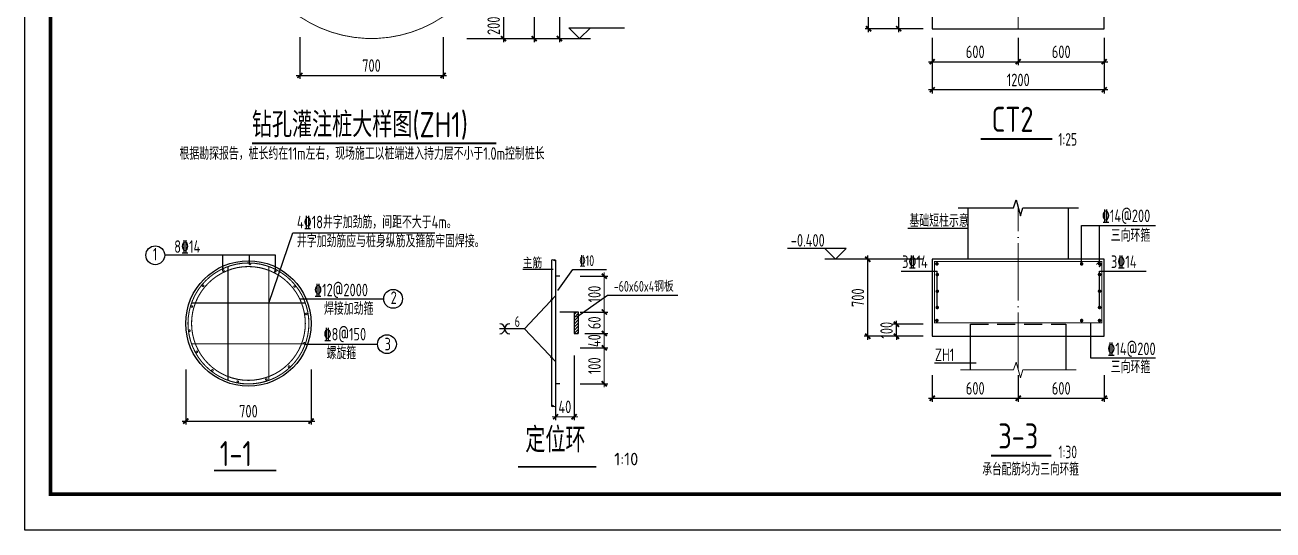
# Model space of a CAD drawing. Extents: x -2746917 to -971774, y -3334247 to -3250358.
# Drawn here: x -2354416 to -2319584, y -3316173 to -3302082 of the extents above; entities that cross this region are included whole.
import ezdxf
from ezdxf.enums import TextEntityAlignment as Align

# ---------------------------------------------------------------- set-up
doc = ezdxf.new("R2010")
doc.units = 0
doc.header["$LTSCALE"] = 1000
doc.header["$MEASUREMENT"] = 0
doc.header["$PDMODE"] = 35
for name, pattern in [('DASH', [0.35, 0.25, -0.1]), ('DASHED', [0.75, 0.5, -0.25]), ('DOTE', [2.42, 2, -0.2, 0.02, -0.2])]:
    doc.linetypes.add(name, pattern=pattern)
doc.layers.get('0').update_dxf_attribs({"linetype": 'CONTINUOUS'})
doc.layers.get('Defpoints').update_dxf_attribs({"linetype": 'CONTINUOUS'})
for name, color, linetype in [('5', 7, 'CONTINUOUS'), ('AXIS', 253, 'DOTE'), ('BASE_DE', 7, 'CONTINUOUS'), ('COLU', 7, 'CONTINUOUS'), ('DIM', 3, 'CONTINUOUS'), ('NUM', 7, 'CONTINUOUS'), ('PILE_DE', 7, 'CONTINUOUS'), ('PILE_DE_DASH', 9, 'DASHED'), ('PUB_TITLE', 4, 'CONTINUOUS'), ('REIN', 1, 'CONTINUOUS'), ('TEXT', 7, 'CONTINUOUS'), ('THIN', 7, 'CONTINUOUS'), ('WELD', 7, 'CONTINUOUS')]:
    doc.layers.add(name, color=color, linetype=linetype)
doc.layers.add('yichutu', color=7, linetype='CONTINUOUS', true_color=0xffffff, plot=False)
doc.styles.add('TSSD_Dimension', font='tssdeng.shx', dxfattribs={"width": 0.75, "bigfont": 'Hztxt.shx'})
doc.styles.add('TSSD_Label', font='tssdeng.shx', dxfattribs={"width": 0.75, "bigfont": 'hztxt.shx'})
doc.styles.add('TSSD_Norm', font='tssdeng.shx', dxfattribs={"width": 0.75, "bigfont": 'hztxt.shx'})
doc.styles.add('TSSD_Rein', font='Tssdeng.shx', dxfattribs={"width": 0.75, "bigfont": 'hztxt.shx'})
doc.dimstyles.new('TSSD_10_100', dxfattribs={"dimtxt": 350, "dimasz": 100, "dimexe": 100, "dimexo": 250, "dimgap": 100, "dimtad": 1, "dimdec": 0, "dimlfac": 0.1, "dimzin": 0, "dimdsep": 46, "dimtxsty": 'TSSD_Dimension', "dimblk": 'ARCHTICK', "dimcen": 0, "dimdle": 100, "dimclrt": 7, "dimadec": 0, "dimazin": 0, "dimtfac": 1, "dimtdec": 0, "dimtix": 1, "dimtmove": 2, "dimatfit": 3, "dimldrblk": 'ARCHTICK', "dimfxl": 1, "dimtolj": 1, "dimtzin": 0, "dimlwd": 5, "dimarcsym": 0})
doc.dimstyles.new('TSSD_25_100', dxfattribs={"dimtxt": 350, "dimasz": 100, "dimexe": 100, "dimexo": 250, "dimgap": 100, "dimtad": 1, "dimdec": 0, "dimlfac": 0.25, "dimzin": 0, "dimdsep": 46, "dimtxsty": 'TSSD_Dimension', "dimblk": 'ARCHTICK', "dimcen": 0, "dimdle": 100, "dimclrt": 7, "dimadec": 0, "dimazin": 0, "dimtfac": 1, "dimtdec": 0, "dimtix": 1, "dimtmove": 2, "dimatfit": 3, "dimfxl": 1, "dimtolj": 1, "dimtzin": 0, "dimarcsym": 0})
doc.dimstyles.new('TSSD_30_100', dxfattribs={"dimtxt": 350, "dimasz": 100, "dimexe": 100, "dimexo": 250, "dimgap": 100, "dimtad": 1, "dimdec": 0, "dimlfac": 0.3, "dimzin": 0, "dimdsep": 46, "dimtxsty": 'TSSD_Dimension', "dimblk": 'ARCHTICK', "dimcen": 0, "dimdle": 100, "dimclrt": 7, "dimadec": 0, "dimazin": 0, "dimtfac": 1, "dimtdec": 0, "dimtix": 1, "dimtmove": 2, "dimatfit": 3, "dimfxl": 1, "dimtolj": 1, "dimtzin": 0, "dimarcsym": 0})
doc.dimstyles.new('TSSD_LEADER_STYLE_200.0', dxfattribs={"dimtxt": 700, "dimasz": 200, "dimexe": 200, "dimexo": 500, "dimgap": 0.09, "dimtad": 0, "dimtih": 1, "dimtoh": 1, "dimdec": 4, "dimzin": 0, "dimdsep": 46, "dimtxsty": 'Standard', "dimcen": 0.09, "dimdle": 200, "dimclrt": 7, "dimadec": 0, "dimazin": 0, "dimtfac": 1, "dimtdec": 4, "dimtofl": 0, "dimtmove": 0, "dimatfit": 3, "dimfxl": 1, "dimtolj": 1, "dimtzin": 0, "dimarcsym": 0})

# ---------------------------------------------------------------- blocks, each defined once
blk = doc.blocks.new('_ArchTick')
at = {"color": 0, "const_width": 0.5}
blk.add_lwpolyline([(-0.71, -0.71), (0.71, 0.71)], dxfattribs=at)
blk = doc.blocks.new('*D2689')
at = {"layer": 'Defpoints', "color": 0}
for p in [(-2342328, -3301743), (-2342332, -3302463), (-2341060, -3302463)]:
    blk.add_point(p, dxfattribs=at)
at = {"layer": 'DIM', "color": 0, "lineweight": -2}
for p, q in [((-2341060, -3301743), (-2341060, -3301643)), ((-2342078, -3301743), (-2340960, -3301743)), ((-2341060, -3301743), (-2341060, -3302463)), ((-2342082, -3302463), (-2340960, -3302463)), ((-2341060, -3302463), (-2341060, -3302563))]:
    blk.add_line(p, q, dxfattribs=at)
at = {"layer": 'DIM', "color": 0, "lineweight": -2, "xscale": 100, "yscale": 100, "zscale": 100}
for p, rotation in [((-2341060, -3301743), 270), ((-2341060, -3302463), 90)]:
    blk.add_blockref('_ArchTick', p, dxfattribs=dict(at, rotation=rotation))
at = {"layer": 'DIM', "color": 7, "insert": (-2341335, -3302103), "char_height": 350, "attachment_point": 5, "rotation": 90, "style": 'TSSD_Dimension'}
blk.add_mtext('\\A1;200', dxfattribs=at)
blk = doc.blocks.new('*D2692')
at = {"layer": 'Defpoints', "color": 0}
for p in [(-2341326, -3299406), (-2342030, -3302463), (-2340205, -3302463)]:
    blk.add_point(p, dxfattribs=at)
at = {"layer": 'DIM', "color": 0, "lineweight": -2}
for p, q in [((-2341076, -3299406), (-2340105, -3299406)), ((-2340205, -3299306), (-2340205, -3302563)), ((-2341780, -3302463), (-2340105, -3302463))]:
    blk.add_line(p, q, dxfattribs=at)
at = {"layer": 'DIM', "color": 0, "lineweight": -2, "xscale": 100, "yscale": 100, "zscale": 100}
for p, rotation in [((-2340205, -3299406), 90), ((-2340205, -3302463), 270)]:
    blk.add_blockref('_ArchTick', p, dxfattribs=dict(at, rotation=rotation))
at = {"layer": 'DIM', "color": 7, "insert": (-2340480, -3300934), "char_height": 350, "attachment_point": 5, "rotation": 90, "style": 'TSSD_Dimension'}
blk.add_mtext('\\A1;1000', dxfattribs=at)
blk = doc.blocks.new('*D2693')
at = {"layer": 'Defpoints', "color": 0}
for p in [(-2346743, -3302176), (-2342747, -3302176), (-2342747, -3303489)]:
    blk.add_point(p, dxfattribs=at)
at = {"layer": 'DIM', "color": 0, "lineweight": -2}
for p, q in [((-2346743, -3302426), (-2346743, -3303589)), ((-2342747, -3302426), (-2342747, -3303589)), ((-2346843, -3303489), (-2342647, -3303489))]:
    blk.add_line(p, q, dxfattribs=at)
at = {"layer": 'DIM', "color": 0, "lineweight": -2, "xscale": 100, "yscale": 100, "zscale": 100, "rotation": 180}
blk.add_blockref('_ArchTick', (-2346743, -3303489), dxfattribs=at)
at = {"layer": 'DIM', "color": 0, "lineweight": -2, "xscale": 100, "yscale": 100, "zscale": 100}
blk.add_blockref('_ArchTick', (-2342747, -3303489), dxfattribs=at)
at = {"layer": 'DIM', "color": 7, "insert": (-2344745, -3303214), "char_height": 350, "attachment_point": 5, "style": 'TSSD_Dimension'}
blk.add_mtext('\\A1;700', dxfattribs=at)
blk = doc.blocks.new('*D2695')
at = {"layer": 'Defpoints', "color": 0}
for p in [(-2341645, -3279863), (-2342289, -3302463), (-2339499, -3302463)]:
    blk.add_point(p, dxfattribs=at)
at = {"layer": 'DIM', "color": 0, "lineweight": -2}
for p, q in [((-2339499, -3279763), (-2339499, -3302563)), ((-2341395, -3279863), (-2339399, -3279863)), ((-2342039, -3302463), (-2339399, -3302463))]:
    blk.add_line(p, q, dxfattribs=at)
at = {"layer": 'DIM', "color": 0, "lineweight": -2, "xscale": 100, "yscale": 100, "zscale": 100}
for p, rotation in [((-2339499, -3279863), 90), ((-2339499, -3302463), 270)]:
    blk.add_blockref('_ArchTick', p, dxfattribs=dict(at, rotation=rotation))
at = {"layer": 'DIM', "color": 7, "insert": (-2339774, -3291163), "char_height": 350, "attachment_point": 5, "rotation": 90, "style": 'TSSD_Dimension'}
blk.add_mtext('\\A1;>6000mm', dxfattribs=at)
blk = doc.blocks.new('*D2697')
at = {"layer": 'Defpoints', "color": 0}
for p in [(-2349929, -3311447), (-2346429, -3311447), (-2346429, -3313133)]:
    blk.add_point(p, dxfattribs=at)
at = {"layer": 'DIM', "color": 0, "lineweight": -2}
for p, q in [((-2349929, -3311697), (-2349929, -3313233)), ((-2346429, -3311697), (-2346429, -3313233)), ((-2350029, -3313133), (-2346329, -3313133))]:
    blk.add_line(p, q, dxfattribs=at)
at = {"layer": 'DIM', "color": 0, "lineweight": -2, "xscale": 100, "yscale": 100, "zscale": 100, "rotation": 180}
blk.add_blockref('_ArchTick', (-2349929, -3313133), dxfattribs=at)
at = {"layer": 'DIM', "color": 0, "lineweight": -2, "xscale": 100, "yscale": 100, "zscale": 100}
blk.add_blockref('_ArchTick', (-2346429, -3313133), dxfattribs=at)
at = {"layer": 'DIM', "color": 7, "insert": (-2348179, -3312858), "char_height": 350, "attachment_point": 5, "style": 'TSSD_Dimension'}
blk.add_mtext('\\A1;700', dxfattribs=at)
blk = doc.blocks.new('*D2700')
at = {"layer": 'Defpoints', "color": 0}
for p in [(-2339173, -3309090), (-2339173, -3310090), (-2338248, -3310090)]:
    blk.add_point(p, dxfattribs=at)
at = {"layer": 'DIM', "color": 0, "lineweight": 5}
blk.add_line((-2338248, -3308990), (-2338248, -3310190), dxfattribs=at)
at = {"layer": 'DIM', "color": 0, "lineweight": -2}
for p, q in [((-2338923, -3309090), (-2338148, -3309090)), ((-2338923, -3310090), (-2338148, -3310090))]:
    blk.add_line(p, q, dxfattribs=at)
at = {"layer": 'DIM', "color": 0, "lineweight": 5, "xscale": 100, "yscale": 100, "zscale": 100}
for p, rotation in [((-2338248, -3309090), 90), ((-2338248, -3310090), 270)]:
    blk.add_blockref('_ArchTick', p, dxfattribs=dict(at, rotation=rotation))
at = {"layer": 'DIM', "color": 7, "insert": (-2338523, -3309590), "char_height": 350, "attachment_point": 5, "rotation": 90, "style": 'TSSD_Dimension'}
blk.add_mtext('\\A1;100', dxfattribs=at)
blk = doc.blocks.new('*D2701')
at = {"layer": 'Defpoints', "color": 0}
for p in [(-2339173, -3310090), (-2339043, -3310690), (-2338248, -3310690)]:
    blk.add_point(p, dxfattribs=at)
at = {"layer": 'DIM', "color": 0, "lineweight": 5}
blk.add_line((-2338248, -3309990), (-2338248, -3310790), dxfattribs=at)
at = {"layer": 'DIM', "color": 0, "lineweight": -2}
for p, q in [((-2338923, -3310090), (-2338148, -3310090)), ((-2338793, -3310690), (-2338148, -3310690))]:
    blk.add_line(p, q, dxfattribs=at)
at = {"layer": 'DIM', "color": 0, "lineweight": 5, "xscale": 100, "yscale": 100, "zscale": 100}
for p, rotation in [((-2338248, -3310090), 90), ((-2338248, -3310690), 270)]:
    blk.add_blockref('_ArchTick', p, dxfattribs=dict(at, rotation=rotation))
at = {"layer": 'DIM', "color": 7, "insert": (-2338523, -3310390), "char_height": 350, "attachment_point": 5, "rotation": 90, "style": 'TSSD_Dimension'}
blk.add_mtext('\\A1;60', dxfattribs=at)
blk = doc.blocks.new('*D2702')
at = {"layer": 'Defpoints', "color": 0}
for p in [(-2339043, -3310690), (-2339173, -3311090), (-2338248, -3311090)]:
    blk.add_point(p, dxfattribs=at)
at = {"layer": 'DIM', "color": 0, "lineweight": -2}
for p, q in [((-2338793, -3310690), (-2338148, -3310690)), ((-2338923, -3311090), (-2338148, -3311090))]:
    blk.add_line(p, q, dxfattribs=at)
at = {"layer": 'DIM', "color": 0, "lineweight": 5}
for p, q in [((-2338248, -3310690), (-2338248, -3310590)), ((-2338248, -3310690), (-2338248, -3311090)), ((-2338248, -3311090), (-2338248, -3311190))]:
    blk.add_line(p, q, dxfattribs=at)
at = {"layer": 'DIM', "color": 0, "lineweight": 5, "xscale": 100, "yscale": 100, "zscale": 100}
for p, rotation in [((-2338248, -3310690), 270), ((-2338248, -3311090), 90)]:
    blk.add_blockref('_ArchTick', p, dxfattribs=dict(at, rotation=rotation))
at = {"layer": 'DIM', "color": 7, "insert": (-2338523, -3310890), "char_height": 350, "attachment_point": 5, "rotation": 90, "style": 'TSSD_Dimension'}
blk.add_mtext('\\A1;40', dxfattribs=at)
blk = doc.blocks.new('*D2703')
at = {"layer": 'Defpoints', "color": 0}
for p in [(-2339173, -3311090), (-2339173, -3312090), (-2338248, -3312090)]:
    blk.add_point(p, dxfattribs=at)
at = {"layer": 'DIM', "color": 0, "lineweight": -2}
for p, q in [((-2338923, -3311090), (-2338148, -3311090)), ((-2338923, -3312090), (-2338148, -3312090))]:
    blk.add_line(p, q, dxfattribs=at)
at = {"layer": 'DIM', "color": 0, "lineweight": 5}
blk.add_line((-2338248, -3310990), (-2338248, -3312190), dxfattribs=at)
at = {"layer": 'DIM', "color": 0, "lineweight": 5, "xscale": 100, "yscale": 100, "zscale": 100}
for p, rotation in [((-2338248, -3311090), 90), ((-2338248, -3312090), 270)]:
    blk.add_blockref('_ArchTick', p, dxfattribs=dict(at, rotation=rotation))
at = {"layer": 'DIM', "color": 7, "insert": (-2338523, -3311590), "char_height": 350, "attachment_point": 5, "rotation": 90, "style": 'TSSD_Dimension'}
blk.add_mtext('\\A1;100', dxfattribs=at)
blk = doc.blocks.new('*D2704')
at = {"layer": 'Defpoints', "color": 0}
for p in [(-2339090, -3311056), (-2339606, -3312456), (-2339090, -3313012)]:
    blk.add_point(p, dxfattribs=at)
at = {"layer": 'DIM', "color": 0, "lineweight": -2}
for p, q in [((-2339090, -3311306), (-2339090, -3313112)), ((-2339606, -3312706), (-2339606, -3313112))]:
    blk.add_line(p, q, dxfattribs=at)
at = {"layer": 'DIM', "color": 0, "lineweight": 5}
for p, q in [((-2339606, -3313012), (-2339706, -3313012)), ((-2339606, -3313012), (-2339090, -3313012)), ((-2339090, -3313012), (-2338990, -3313012))]:
    blk.add_line(p, q, dxfattribs=at)
at = {"layer": 'DIM', "color": 0, "lineweight": 5, "xscale": 100, "yscale": 100, "zscale": 100}
blk.add_blockref('_ArchTick', (-2339606, -3313012), dxfattribs=at)
at = {"layer": 'DIM', "color": 0, "lineweight": 5, "xscale": 100, "yscale": 100, "zscale": 100, "rotation": 180}
blk.add_blockref('_ArchTick', (-2339090, -3313012), dxfattribs=at)
at = {"layer": 'DIM', "color": 7, "insert": (-2339348, -3312737), "char_height": 350, "attachment_point": 5, "style": 'TSSD_Dimension'}
blk.add_mtext('\\A1;40', dxfattribs=at)
blk = doc.blocks.new('*D2713')
at = {"layer": 'Defpoints', "color": 0, "ltscale": 1.5}
for p in [(-2329095, -3302186), (-2326695, -3302186), (-2326695, -3303106)]:
    blk.add_point(p, dxfattribs=at)
at = {"layer": 'DIM', "color": 0, "lineweight": -2, "ltscale": 1.5}
for p, q in [((-2329095, -3302436), (-2329095, -3303206)), ((-2326695, -3302436), (-2326695, -3303206)), ((-2329195, -3303106), (-2326595, -3303106))]:
    blk.add_line(p, q, dxfattribs=at)
at = {"layer": 'DIM', "color": 0, "lineweight": -2, "ltscale": 1.5, "xscale": 100, "yscale": 100, "zscale": 100, "rotation": 180}
blk.add_blockref('_ArchTick', (-2329095, -3303106), dxfattribs=at)
at = {"layer": 'DIM', "color": 0, "lineweight": -2, "ltscale": 1.5, "xscale": 100, "yscale": 100, "zscale": 100}
blk.add_blockref('_ArchTick', (-2326695, -3303106), dxfattribs=at)
at = {"layer": 'DIM', "color": 7, "ltscale": 1.5, "insert": (-2327895, -3302831), "char_height": 350, "attachment_point": 5, "style": 'TSSD_Dimension'}
blk.add_mtext('\\A1;600', dxfattribs=at)
blk = doc.blocks.new('*D2714')
at = {"layer": 'Defpoints', "color": 0, "ltscale": 1.5}
for p in [(-2326695, -3302186), (-2324295, -3302186), (-2324295, -3303106)]:
    blk.add_point(p, dxfattribs=at)
at = {"layer": 'DIM', "color": 0, "lineweight": -2, "ltscale": 1.5}
for p, q in [((-2326695, -3302436), (-2326695, -3303206)), ((-2324295, -3302436), (-2324295, -3303206)), ((-2326795, -3303106), (-2324195, -3303106))]:
    blk.add_line(p, q, dxfattribs=at)
at = {"layer": 'DIM', "color": 0, "lineweight": -2, "ltscale": 1.5, "xscale": 100, "yscale": 100, "zscale": 100, "rotation": 180}
blk.add_blockref('_ArchTick', (-2326695, -3303106), dxfattribs=at)
at = {"layer": 'DIM', "color": 0, "lineweight": -2, "ltscale": 1.5, "xscale": 100, "yscale": 100, "zscale": 100}
blk.add_blockref('_ArchTick', (-2324295, -3303106), dxfattribs=at)
at = {"layer": 'DIM', "color": 7, "ltscale": 1.5, "insert": (-2325495, -3302831), "char_height": 350, "attachment_point": 5, "style": 'TSSD_Dimension'}
blk.add_mtext('\\A1;600', dxfattribs=at)
blk = doc.blocks.new('*D2715')
at = {"layer": 'Defpoints', "color": 0, "ltscale": 1.5}
for p in [(-2329095, -3302186), (-2324295, -3302186), (-2329095, -3303890)]:
    blk.add_point(p, dxfattribs=at)
at = {"layer": 'DIM', "color": 0, "lineweight": -2, "ltscale": 1.5}
for p, q in [((-2329095, -3302436), (-2329095, -3303990)), ((-2324295, -3302436), (-2324295, -3303990)), ((-2324195, -3303890), (-2329195, -3303890))]:
    blk.add_line(p, q, dxfattribs=at)
at = {"layer": 'DIM', "color": 0, "lineweight": -2, "ltscale": 1.5, "xscale": 100, "yscale": 100, "zscale": 100, "rotation": 180}
blk.add_blockref('_ArchTick', (-2329095, -3303890), dxfattribs=at)
at = {"layer": 'DIM', "color": 0, "lineweight": -2, "ltscale": 1.5, "xscale": 100, "yscale": 100, "zscale": 100}
blk.add_blockref('_ArchTick', (-2324295, -3303890), dxfattribs=at)
at = {"layer": 'DIM', "color": 7, "ltscale": 1.5, "insert": (-2326695, -3303615), "char_height": 350, "attachment_point": 5, "style": 'TSSD_Dimension'}
blk.add_mtext('\\A1;1200', dxfattribs=at)
blk = doc.blocks.new('*D2717')
at = {"layer": 'Defpoints', "color": 0, "ltscale": 1.5}
for p in [(-2329095, -3299786), (-2330032, -3302186), (-2329095, -3302186)]:
    blk.add_point(p, dxfattribs=at)
at = {"layer": 'DIM', "color": 0, "lineweight": -2, "ltscale": 1.5}
for p, q in [((-2329345, -3299786), (-2330132, -3299786)), ((-2330032, -3299686), (-2330032, -3302286)), ((-2329345, -3302186), (-2330132, -3302186))]:
    blk.add_line(p, q, dxfattribs=at)
at = {"layer": 'DIM', "color": 0, "lineweight": -2, "ltscale": 1.5, "xscale": 100, "yscale": 100, "zscale": 100}
for p, rotation in [((-2330032, -3299786), 90), ((-2330032, -3302186), 270)]:
    blk.add_blockref('_ArchTick', p, dxfattribs=dict(at, rotation=rotation))
at = {"layer": 'DIM', "color": 7, "ltscale": 1.5, "insert": (-2330307, -3300986), "char_height": 350, "attachment_point": 5, "rotation": 90, "style": 'TSSD_Dimension'}
blk.add_mtext('\\A1;600', dxfattribs=at)
blk = doc.blocks.new('*D2718')
at = {"layer": 'Defpoints', "color": 0, "ltscale": 1.5}
for p in [(-2330870, -3297386), (-2329095, -3297386), (-2329095, -3302186)]:
    blk.add_point(p, dxfattribs=at)
at = {"layer": 'DIM', "color": 0, "lineweight": -2, "ltscale": 1.5}
for p, q in [((-2329345, -3297386), (-2330970, -3297386)), ((-2330870, -3302286), (-2330870, -3297286)), ((-2329345, -3302186), (-2330970, -3302186))]:
    blk.add_line(p, q, dxfattribs=at)
at = {"layer": 'DIM', "color": 0, "lineweight": -2, "ltscale": 1.5, "xscale": 100, "yscale": 100, "zscale": 100}
for p, rotation in [((-2330870, -3297386), 90), ((-2330870, -3302186), 270)]:
    blk.add_blockref('_ArchTick', p, dxfattribs=dict(at, rotation=rotation))
at = {"layer": 'DIM', "color": 7, "ltscale": 1.5, "insert": (-2331145, -3299786), "char_height": 350, "attachment_point": 5, "rotation": 90, "style": 'TSSD_Dimension'}
blk.add_mtext('\\A1;1200', dxfattribs=at)
blk = doc.blocks.new('*D2721')
at = {"layer": 'Defpoints', "color": 0}
for p in [(-2330895, -3308616), (-2329095, -3308616), (-2329095, -3310766)]:
    blk.add_point(p, dxfattribs=at)
at = {"layer": 'DIM', "color": 0, "lineweight": -2}
for p, q in [((-2329345, -3308616), (-2330995, -3308616)), ((-2330895, -3310866), (-2330895, -3308516)), ((-2329345, -3310766), (-2330995, -3310766))]:
    blk.add_line(p, q, dxfattribs=at)
at = {"layer": 'DIM', "color": 0, "lineweight": -2, "xscale": 100, "yscale": 100, "zscale": 100}
for p, rotation in [((-2330895, -3308616), 90), ((-2330895, -3310766), 270)]:
    blk.add_blockref('_ArchTick', p, dxfattribs=dict(at, rotation=rotation))
at = {"layer": 'DIM', "color": 7, "insert": (-2331170, -3309691), "char_height": 350, "attachment_point": 5, "rotation": 90, "style": 'TSSD_Dimension'}
blk.add_mtext('\\A1;700', dxfattribs=at)
blk = doc.blocks.new('*D2722')
at = {"layer": 'Defpoints', "color": 0}
for p in [(-2330095, -3310433), (-2329095, -3310433), (-2329095, -3310766)]:
    blk.add_point(p, dxfattribs=at)
at = {"layer": 'DIM', "color": 0, "lineweight": -2}
for p, q in [((-2330095, -3310433), (-2330095, -3310333)), ((-2329345, -3310433), (-2330195, -3310433)), ((-2329345, -3310766), (-2330195, -3310766)), ((-2330095, -3310766), (-2330095, -3310433)), ((-2330095, -3310766), (-2330095, -3310866))]:
    blk.add_line(p, q, dxfattribs=at)
at = {"layer": 'DIM', "color": 0, "lineweight": -2, "xscale": 100, "yscale": 100, "zscale": 100}
for p, rotation in [((-2330095, -3310433), 270), ((-2330095, -3310766), 90)]:
    blk.add_blockref('_ArchTick', p, dxfattribs=dict(at, rotation=rotation))
at = {"layer": 'DIM', "color": 7, "insert": (-2330370, -3310599), "char_height": 350, "attachment_point": 5, "rotation": 90, "style": 'TSSD_Dimension'}
blk.add_mtext('\\A1;100', dxfattribs=at)
blk = doc.blocks.new('_reinbk')
blk.add_line((0, 0), (0, 0))
blk = doc.blocks.new('*D2719')
at = {"layer": 'Defpoints', "color": 0, "ltscale": 1.5}
for p in [(-2329095, -3311603), (-2326695, -3311603), (-2326695, -3312495)]:
    blk.add_point(p, dxfattribs=at)
at = {"layer": 'DIM', "color": 0, "lineweight": -2, "ltscale": 1.5}
for p, q in [((-2329095, -3311853), (-2329095, -3312595)), ((-2326695, -3311853), (-2326695, -3312595)), ((-2329195, -3312495), (-2326595, -3312495))]:
    blk.add_line(p, q, dxfattribs=at)
at = {"layer": 'DIM', "color": 0, "lineweight": -2, "ltscale": 1.5, "xscale": 100, "yscale": 100, "zscale": 100, "rotation": 180}
blk.add_blockref('_ArchTick', (-2329095, -3312495), dxfattribs=at)
at = {"layer": 'DIM', "color": 0, "lineweight": -2, "ltscale": 1.5, "xscale": 100, "yscale": 100, "zscale": 100}
blk.add_blockref('_ArchTick', (-2326695, -3312495), dxfattribs=at)
at = {"layer": 'DIM', "color": 7, "ltscale": 1.5, "insert": (-2327895, -3312220), "char_height": 350, "attachment_point": 5, "style": 'TSSD_Dimension'}
blk.add_mtext('\\A1;600', dxfattribs=at)
blk = doc.blocks.new('*D2720')
at = {"layer": 'Defpoints', "color": 0, "ltscale": 1.5}
for p in [(-2326695, -3311603), (-2324295, -3311603), (-2324295, -3312495)]:
    blk.add_point(p, dxfattribs=at)
at = {"layer": 'DIM', "color": 0, "lineweight": -2, "ltscale": 1.5}
for p, q in [((-2326695, -3311853), (-2326695, -3312595)), ((-2324295, -3311853), (-2324295, -3312595)), ((-2326795, -3312495), (-2324195, -3312495))]:
    blk.add_line(p, q, dxfattribs=at)
at = {"layer": 'DIM', "color": 0, "lineweight": -2, "ltscale": 1.5, "xscale": 100, "yscale": 100, "zscale": 100, "rotation": 180}
blk.add_blockref('_ArchTick', (-2326695, -3312495), dxfattribs=at)
at = {"layer": 'DIM', "color": 0, "lineweight": -2, "ltscale": 1.5, "xscale": 100, "yscale": 100, "zscale": 100}
blk.add_blockref('_ArchTick', (-2324295, -3312495), dxfattribs=at)
at = {"layer": 'DIM', "color": 7, "ltscale": 1.5, "insert": (-2325495, -3312220), "char_height": 350, "attachment_point": 5, "style": 'TSSD_Dimension'}
blk.add_mtext('\\A1;600', dxfattribs=at)
blk = doc.blocks.new('yct-743-420-74300-42000-100-2002.0')
at = {"layer": 'yichutu', "color": 7, "true_color": 0xffffff}
blk.add_lwpolyline([(0, 0), (0, 42000), (74300, 42000), (74300, 0)], close=True, dxfattribs=at)
blk = doc.blocks.new('A$C6B365CFD')
at = {"layer": 'PUB_TITLE'}
blk.add_lwpolyline([(-70467, -17093), (-70467, 24907), (3833, 24907), (3833, -17093)], close=True, dxfattribs=at)
at = {"layer": 'PUB_TITLE', "const_width": 100}
blk.add_lwpolyline([(2833, -16093), (2833, 23907), (-69753, 23907), (-69753, -16093), (2833, -16093)], dxfattribs=at)

msp = doc.modelspace()

# ---------------------------------------------------------------- hatches: boundary and pattern name
at = {"layer": 'COLU'}
h = msp.add_hatch(dxfattribs=at)
h.set_pattern_fill('ANSI31', color=256, scale=500, style=0)
h.set_pattern_definition([(45, (-2269489.29, -3331071.58), (-44.194174, 44.194174), [])])
h.paths.add_polyline_path([(-2338973.27, -3310089.73), (-2339089.65, -3310089.73), (-2339089.65, -3310689.73), (-2338973.27, -3310689.73)])

# ---------------------------------------------------------------- linework, layer by layer
at = {"linetype": 'ByBlock'}
for p, q in [((-2329962.28, -3308949.58), (-2328954.4, -3308949.58)), ((-2328954.4, -3309963.95), (-2328954.4, -3308949.58)), ((-2324425.41, -3309963.95), (-2324425.41, -3308949.58)), ((-2324425.41, -3308949.58), (-2323126.44, -3308949.58))]:
    msp.add_line(p, q, dxfattribs=at)
at = {"color": 0, "linetype": 'ByBlock'}
for centre, start, end in [((-2341165.27, -3310556.29), 270, 90), ((-2340885.27, -3310556.29), 90, 270)]:
    msp.add_arc(centre, 140, start, end, dxfattribs=at)
at = {"layer": '5', "const_width": 25}
msp.add_lwpolyline([(-2346743.09, -3301851.88, 0.3044517), (-2342747.44, -3301851.88, 0.13819462)], format="xyb", dxfattribs=at)
at = {"layer": '5', "color": 7}
msp.add_circle((-2348178.8, -3310409.34), 1750, dxfattribs=at)
at = {"layer": 'AXIS', "linetype": 'DOTE', "lineweight": 5, "ltscale": 0.8}
for p, q in [((-2326695.41, -3302186.09), (-2326695.41, -3297386.09)), ((-2326695.41, -3311706.39), (-2326695.41, -3307182.55))]:
    msp.add_line(p, q, dxfattribs=at)
at = {"layer": 'AXIS', "linetype": 'DOTE', "lineweight": 5, "ltscale": 2}
msp.add_line((-2340723.66, -3302463.27), (-2339807.14, -3302463.27), dxfattribs=at)
at = {"layer": 'BASE_DE'}
for p, q in [((-2328095.41, -3308616.1), (-2328095.41, -3307182.55)), ((-2325295.41, -3308616.1), (-2325295.41, -3307182.55))]:
    msp.add_line(p, q, dxfattribs=at)
msp.add_lwpolyline([(-2329095.41, -3310766.1), (-2324295.41, -3310766.1), (-2324295.41, -3308616.1), (-2329095.41, -3308616.1), (-2329095.41, -3310766.1)], dxfattribs=at)
at = {"layer": 'COLU', "linetype": 'ByBlock'}
for p, q in [((-2347608.5, -3309839.03, 48), (-2346939.19, -3307881.25, 48)), ((-2346939.19, -3307881.25, 48), (-2342979.74, -3307881.25, 48))]:
    msp.add_line(p, q, dxfattribs=at)
at = {"layer": 'COLU'}
for p, q in [((-2339722.4, -3308645.97), (-2339722.4, -3312713.95)), ((-2339606.03, -3308645.97), (-2339606.03, -3312713.95)), ((-2339675.48, -3308906.46), (-2340524.21, -3308906.46)), ((-2339546.92, -3309494.54), (-2339125.85, -3308907.62)), ((-2339125.85, -3308907.62), (-2338181.62, -3308907.62)), ((-2339489.65, -3309089.73), (-2339606.03, -3309089.73)), ((-2339606.03, -3309637.48), (-2340474.39, -3310556.29)), ((-2339013.82, -3310221.79), (-2338159.2, -3309622.94)), ((-2338159.2, -3309622.94), (-2336193.11, -3309622.94)), ((-2339489.65, -3310089.73), (-2338973.27, -3310089.73)), ((-2339089.65, -3310089.73), (-2339089.65, -3310689.73)), ((-2338973.27, -3310089.73), (-2338973.27, -3310689.73)), ((-2339089.65, -3310689.73), (-2338973.27, -3310689.73)), ((-2339489.65, -3312089.73), (-2339606.03, -3312089.73))]:
    msp.add_line(p, q, dxfattribs=at)
msp.add_lwpolyline([(-2324295.41, -3297386.09), (-2329095.41, -3297386.09), (-2329095.41, -3302186.09), (-2324295.41, -3302186.09)], close=True, dxfattribs=at)
at = {"layer": 'NUM', "linetype": 'ByBlock'}
msp.add_line((-2329035.93, -3311504.51, 100), (-2327867.63, -3311504.51, 100), dxfattribs=at)
at = {"layer": 'NUM', "const_width": 50}
for points in [[(-2348082.79, -3305382.28), (-2341261.94, -3305382.28)], [(-2325739.77, -3305264.52), (-2327741.82, -3305264.52)], [(-2325772.55, -3314099.43), (-2327453.21, -3314099.43)], [(-2349140.85, -3314512.72), (-2347396.26, -3314512.72)]]:
    msp.add_lwpolyline(points, dxfattribs=at)
at = {"layer": 'NUM', "color": 0, "linetype": 'ByBlock', "const_width": 50}
msp.add_lwpolyline([(-2340659.81, -3314410.24), (-2338469.25, -3314410.24)], dxfattribs=at)
at = {"layer": 'PILE_DE'}
for p, q in [((-2328028.74, -3311706.39), (-2328028.74, -3310766.1)), ((-2325362.07, -3310766.1), (-2325362.07, -3311706.39))]:
    msp.add_line(p, q, dxfattribs=at)
at = {"layer": 'PILE_DE_DASH'}
for p, q in [((-2328028.74, -3310766.1), (-2328028.74, -3310432.77)), ((-2328028.74, -3310432.77), (-2325362.07, -3310432.77)), ((-2325362.07, -3310432.77), (-2325362.07, -3310766.1))]:
    msp.add_line(p, q, dxfattribs=at)
at = {"layer": 'REIN', "const_width": 30}
msp.add_lwpolyline([(-2324515.97, -3308765.95), (-2324431.12, -3308681.1), (-2324360.41, -3308681.1), (-2324360.41, -3310393.04), (-2329030.41, -3310393.04), (-2329030.41, -3308681.1), (-2324360.41, -3308681.1), (-2324360.41, -3308751.81), (-2324445.26, -3308836.66)], dxfattribs=at)
at = {"layer": 'REIN', "ltscale": 0.5, "const_width": 30}
for points in [[(-2346491.3, -3310409.34, 1), (-2349866.3, -3310409.34, 1)], [(-2346591.3, -3310409.34, 1), (-2349766.3, -3310409.34, 1)]]:
    msp.add_lwpolyline(points, format="xyb", close=True, dxfattribs=at)
at = {"layer": 'REIN', "ltscale": 0.5, "const_width": 45}
for points in [[(-2348866.61, -3308935.26, 1), (-2348894.11, -3308935.26, 1), (-2348866.61, -3308935.26, 1)], [(-2348124.12, -3308748.36, 1), (-2348151.62, -3308748.36, 1), (-2348124.12, -3308748.36, 1)], [(-2347414.88, -3308951.79, 1), (-2347442.38, -3308951.79, 1), (-2347414.88, -3308951.79, 1)], [(-2349431.74, -3309358.83, 1), (-2349459.24, -3309358.83, 1), (-2349431.74, -3309358.83, 1)], [(-2346874.99, -3309377.56, 1), (-2346902.49, -3309377.56, 1), (-2346874.99, -3309377.56, 1)], [(-2349745.31, -3309937.3, 1), (-2349772.81, -3309937.3, 1), (-2349745.31, -3309937.3, 1)], [(-2346550.73, -3310142.5, 1), (-2346578.23, -3310142.5, 1), (-2346550.73, -3310142.5, 1)], [(-2349810.8, -3310612.37, 1), (-2349838.3, -3310612.37, 1), (-2349810.8, -3310612.37, 1)], [(-2346603.22, -3310962.2, 1), (-2346630.72, -3310962.2, 1), (-2346603.22, -3310962.2, 1)], [(-2349606.96, -3311203.24, 1), (-2349634.45, -3311203.24, 1), (-2349606.96, -3311203.24, 1)], [(-2349171.79, -3311718.71, 1), (-2349199.29, -3311718.71, 1), (-2349171.79, -3311718.71, 1)], [(-2347032.17, -3311615.41, 1), (-2347059.67, -3311615.41, 1), (-2347032.17, -3311615.41, 1)], [(-2348462.34, -3312034.21, 1), (-2348489.84, -3312034.21, 1), (-2348462.34, -3312034.21, 1)], [(-2347665.94, -3311972.77, 1), (-2347693.44, -3311972.77, 1), (-2347665.94, -3311972.77, 1)]]:
    msp.add_lwpolyline(points, format="xyb", dxfattribs=at)
at = {"layer": 'REIN', "linetype": 'DASH', "ltscale": 1.5, "const_width": 30, "elevation": 48}
for points in [[(-2348749.11, -3311997.55), (-2348749.11, -3308821.13)], [(-2347608.5, -3311997.55), (-2347608.5, -3308821.13)], [(-2349767.01, -3309839.03), (-2346590.6, -3309839.03)]]:
    msp.add_lwpolyline(points, dxfattribs=at)
at = {"layer": 'REIN', "const_width": 50}
for points in [[(-2328940.41, -3308746.1, -1), (-2328990.41, -3308746.1, -1)], [(-2328979.4, -3309046.71, 1), (-2328929.4, -3309046.71, 1)], [(-2324950.41, -3308746.1, 1), (-2324900.41, -3308746.1, 1)], [(-2324450.41, -3308746.1, 1), (-2324400.41, -3308746.1, 1)], [(-2324450.41, -3309046.71, 1), (-2324400.41, -3309046.71, 1)], [(-2328979.4, -3309510.65, 1), (-2328929.4, -3309510.65, 1)], [(-2324450.41, -3309510.65, 1), (-2324400.41, -3309510.65, 1)], [(-2328979.4, -3309963.95, 1), (-2328929.4, -3309963.95, 1)], [(-2324450.41, -3309963.95, 1), (-2324400.41, -3309963.95, 1)], [(-2328940.41, -3310328.04, -1), (-2328990.41, -3310328.04, -1)], [(-2324950.41, -3310328.04, 1), (-2324900.41, -3310328.04, 1)], [(-2324450.41, -3310328.04, 1), (-2324400.41, -3310328.04, 1)]]:
    msp.add_lwpolyline(points, format="xyb", close=True, dxfattribs=at)
at = {"layer": 'REIN', "color": 0, "const_width": 0.05}
for points in [[(-2339606.03, -3309089.73), (-2339606.03, -3310185.23), (-2339206.03, -3310185.23), (-2339206.03, -3310689.73), (-2339606.03, -3311089.73), (-2339606.03, -3312089.73)], [(-2339489.65, -3309089.73), (-2339489.65, -3310089.73), (-2339089.65, -3310089.73), (-2339089.65, -3310689.73), (-2339489.65, -3311089.73), (-2339489.65, -3312089.73)]]:
    msp.add_lwpolyline(points, dxfattribs=at)
at = {"layer": 'REIN', "linetype": 'DASH', "ltscale": 1.5, "const_width": 30}
msp.add_lwpolyline([(-2349767.01, -3310979.64), (-2346590.6, -3310979.64)], dxfattribs=at)
at = {"layer": 'TEXT'}
for p, q in [((-2328095.41, -3307757.58), (-2329772.64, -3307757.58)), ((-2324925.41, -3308746.1), (-2324925.41, -3307681.1)), ((-2324925.41, -3307681.1), (-2322860.41, -3307681.1)), ((-2324425.41, -3308746.1), (-2324425.41, -3307681.1)), ((-2347423.6, -3308507.95), (-2350515.68, -3308507.95)), ((-2348892.82, -3308927.53), (-2348892.82, -3308507.95)), ((-2348147.49, -3308742.93), (-2348147.49, -3308507.95)), ((-2347423.6, -3308946.4), (-2347423.6, -3308507.95)), ((-2346747, -3309723.7), (-2344403.72, -3309723.7)), ((-2346593.07, -3310986.5), (-2344575.34, -3310986.5))]:
    msp.add_line(p, q, dxfattribs=at)
msp.add_lwpolyline([(-2324675.41, -3310393.04), (-2324675.41, -3311367.77), (-2322860.41, -3311367.77)], dxfattribs=at)
for centre in [(-2350778.06, -3308507.95), (-2344141.34, -3309723.7), (-2344312.96, -3310986.5)]:
    msp.add_circle(centre, 262.38, dxfattribs=at)
at = {"layer": 'THIN'}
for p, q in [((-2338935.85, -3302463.27), (-2339235.85, -3302163.27)), ((-2339235.85, -3302163.27), (-2338635.85, -3302163.27)), ((-2338935.85, -3302463.27), (-2338635.85, -3302163.27)), ((-2338635.85, -3302163.27), (-2337683.92, -3302163.27)), ((-2339448.64, -3302463.27), (-2338635.85, -3302463.27)), ((-2338935.85, -3302463.27), (-2338935.85, -3302463.27)), ((-2331495.41, -3308316.1), (-2333133.87, -3308316.1)), ((-2331795.41, -3308616.1), (-2332095.41, -3308316.1)), ((-2331795.41, -3308616.1), (-2331495.41, -3308316.1)), ((-2330995.41, -3308616.1), (-2332095.41, -3308616.1))]:
    msp.add_line(p, q, dxfattribs=at)
at = {"layer": 'THIN', "ltscale": 1.5}
msp.add_lwpolyline([(-2328375.41, -3307182.55), (-2326825.41, -3307182.55), (-2326755.41, -3306962.55), (-2326635.41, -3307402.55), (-2326565.41, -3307182.55), (-2325015.41, -3307182.55)], dxfattribs=at)
at = {"layer": 'THIN', "lineweight": 5, "ltscale": 1.5}
msp.add_lwpolyline([(-2328308.74, -3311706.39), (-2326825.41, -3311706.39), (-2326755.41, -3311486.39), (-2326635.41, -3311926.39), (-2326565.41, -3311706.39), (-2325082.07, -3311706.39)], dxfattribs=at)
at = {"layer": 'THIN'}
for centre, start, end in [((-2339693.31, -3308676.52), 46.397181, 133.602819), ((-2339635.12, -3308676.52), 46.397181, 133.602819), ((-2339635.12, -3308615.43), 226.397181, 313.602819), ((-2339693.31, -3312744.5), 46.397181, 133.602819), ((-2339693.31, -3312683.4), 226.397181, 313.602819), ((-2339635.12, -3312683.4), 226.397181, 313.602819)]:
    msp.add_arc(centre, 42.19, start, end, dxfattribs=at)
at = {"layer": 'WELD'}
msp.add_line((-2340474.39, -3310556.29), (-2341174.48, -3310556.29), dxfattribs=at)

# ---------------------------------------------------------------- block references
at = {"ltscale": 1.5}
msp.add_blockref('A$C6B365CFD', (-2283948.99, -3299080.41), dxfattribs=at)
at = {"layer": 'TEXT', "xscale": 100, "yscale": 100, "zscale": 100, "rotation": 90}
msp.add_blockref('_reinbk', (-2324675.41, -3310393.04), dxfattribs=at)
at = {"layer": 'yichutu'}
msp.add_blockref('yct-743-420-74300-42000-100-2002.0', (-2354415.7, -3316173.05), dxfattribs=at)

# ---------------------------------------------------------------- texts
at = {"layer": 'TEXT'}
for s, height, style, width, p in [('钻孔灌注桩大样图(ZH1)', 700, 'TSSD_Label', 0.8, (-2348082.79, -3305214.11)), ('1:25', 350, 'TSSD_Rein', 0.7, (-2325576.24, -3305448.87)), ('4%%13218井字加劲筋，间距不大于4m。', 350, 'TSSD_Label', 0.75, (-2346826.37, -3307755.87)), ('基础短柱示意', 350, 'TSSD_Rein', 0.75, (-2329732.02, -3307716.3)), ('井字加劲筋应与桩身纵筋及箍筋牢固焊接。', 350, 'TSSD_Label', 0.75, (-2346826.37, -3308284.75)), ('1', 350, 'TSSD_Label', 0.75, (-2350846.49, -3308650.22)), ('8%%13214', 350, 'TSSD_Label', 0.75, (-2350250.41, -3308439.44)), ('主筋', 300, 'TSSD_Rein', 0.7, (-2340524.21, -3308870.81)), ('%%13210', 300, 'TSSD_Rein', 0.7, (-2338947.29, -3308807.62)), ('%%13212@2000', 350, 'TSSD_Label', 0.75, (-2346347.07, -3309650.85)), ('-60x60x4钢板', 300, 'TSSD_Rein', 0.7, (-2337980.64, -3309522.94)), ('2', 350, 'TSSD_Label', 0.75, (-2344208.25, -3309865.96)), ('焊接加劲箍', 350, 'TSSD_Label', 0.75, (-2346068.97, -3310168.95)), ('6', 300, 'TSSD_Label', 0.7, (-2340746.97, -3310506.29)), ('%%1328@150', 350, 'TSSD_Label', 0.75, (-2346084.04, -3310883.36)), ('螺旋箍', 350, 'TSSD_Label', 0.75, (-2345999.25, -3311407.7)), ('3', 350, 'TSSD_Label', 0.75, (-2344379.88, -3311160.63)), ('ZH1', 350, 'TSSD_Rein', 0.75, (-2329020.98, -3311458.31)), ('1-1', 700, 'TSSD_Label', 0.8, (-2348978.2, -3314390.42)), ('1:30', 350, 'TSSD_Rein', 0.7, (-2325571.53, -3314170.08)), ('承台配筋均为三向环箍', 350, 'TSSD_Rein', 0.7, (-2327697, -3314651.25, -48))]:
    msp.add_text(s, height=height, dxfattribs=dict(at, style=style, width=width)).set_placement(p)
at = {"layer": 'TEXT', "style": 'TSSD_Label', "width": 0.8}
for s, p in [('CT2', (-2326853.98, -3305064.52)), ('3-3', (-2326695.41, -3313899.43))]:
    msp.add_text(s, height=700, dxfattribs=at).set_placement(p, align=Align.CENTER)
at = {"layer": 'TEXT', "style": 'TSSD_Label', "width": 0.75}
msp.add_text('根据勘探报告，桩长约在11m左右，现场施工以桩端进入持力层不小于1.0m控制桩长', height=350, dxfattribs=at).set_placement((-2339914.87, -3305947.29), align=Align.BOTTOM_RIGHT)
at = {"layer": 'TEXT', "style": 'TSSD_Rein', "width": 0.75}
for s, p in [('%%13214@200', (-2323010.41, -3307581.1)), ('-0.400', (-2332095.41, -3308266.1)), ('三向环箍', (-2323010.41, -3308126.58)), ('3%%13214', (-2329220.68, -3308862.19)), ('3%%13214', (-2323392.72, -3308862.19)), ('%%13214@200', (-2322860.41, -3311292.77)), ('三向环箍', (-2323010.41, -3311797.07))]:
    msp.add_text(s, height=350, dxfattribs=at).set_placement(p, align=Align.RIGHT)
at = {"layer": 'TEXT', "style": 'TSSD_Label', "width": 0.8}
msp.add_text('定位环', height=700, dxfattribs=at).set_placement((-2340451.94, -3314218.12), align=Align.BOTTOM_LEFT)
at = {"layer": 'TEXT', "color": 0, "linetype": 'ByBlock', "style": 'TSSD_Norm'}
msp.add_text('1:10', height=350, dxfattribs=at).set_placement((-2337969.25, -3314472.19), align=Align.BOTTOM_LEFT)

# ---------------------------------------------------------------- dimensions: what is measured, and where the dimension line sits
at = {"layer": 'DIM'}
for base, p1, p2, text, dimstyle, picture, middle in [((-2339498.87, -3302463.27), (-2341645.26, -3279863.27), (-2342289.11, -3302463.27), '>6000mm', 'TSSD_25_100', '*D2695', (-2339773.87, -3291163.27)), ((-2340205.2, -3302463.27), (-2341326.48, -3299405.66), (-2342030.2, -3302463.27), '1000', 'TSSD_25_100', '*D2692', (-2340480.2, -3300934.46)), ((-2341060.15, -3302463.27), (-2342327.77, -3301743.27), (-2342331.88, -3302463.27), '200', 'TSSD_25_100', '*D2689', (-2341335.15, -3302103.27)), ((-2330895.41, -3308616.1), (-2329095.41, -3310766.1), (-2329095.41, -3308616.1), '700', 'TSSD_30_100', '*D2721', (-2331170.41, -3309691.1))]:
    dim = msp.add_linear_dim(base=base, p1=p1, p2=p2, angle=90, text=text, dimstyle=dimstyle, dxfattribs=at)
    dim.commit()
    dim.dimension.update_dxf_attribs({"geometry": picture, "text_midpoint": middle})
at = {"layer": 'DIM', "ltscale": 1.5}
for base, p1, p2, picture, middle in [((-2330869.75, -3297386.09), (-2329095.41, -3302186.09), (-2329095.41, -3297386.09), '*D2718', (-2331144.75, -3299786.09)), ((-2330031.6, -3302186.09), (-2329095.41, -3299786.09), (-2329095.41, -3302186.09), '*D2717', (-2330306.6, -3300986.09))]:
    dim = msp.add_linear_dim(base=base, p1=p1, p2=p2, angle=90, dimstyle='TSSD_25_100', dxfattribs=at)
    dim.commit()
    dim.dimension.update_dxf_attribs({"geometry": picture, "text_midpoint": middle})
at = {"layer": 'DIM'}
for base, p1, p2, text, dimstyle, picture, middle in [((-2342747.44, -3303489.34), (-2346743.09, -3302175.83), (-2342747.44, -3302175.82), '700', 'TSSD_25_100', '*D2693', (-2344745.26, -3303214.34)), ((-2339089.65, -3313011.77), (-2339606.03, -3312456.03), (-2339089.65, -3311056.03), '40', 'TSSD_10_100', '*D2704', (-2339347.84, -3312736.77))]:
    dim = msp.add_linear_dim(base=base, p1=p1, p2=p2, text=text, dimstyle=dimstyle, dxfattribs=at)
    dim.commit()
    dim.dimension.update_dxf_attribs({"geometry": picture, "text_midpoint": middle})
at = {"layer": 'DIM', "ltscale": 1.5}
for base, p1, p2, picture, middle in [((-2326695.41, -3303105.62), (-2329095.41, -3302186.09), (-2326695.41, -3302186.09), '*D2713', (-2327895.41, -3302830.62)), ((-2329095.41, -3303890.09), (-2324295.41, -3302186.09), (-2329095.41, -3302186.09), '*D2715', (-2326695.41, -3303615.09)), ((-2324295.41, -3303105.62), (-2326695.41, -3302186.09), (-2324295.41, -3302186.09), '*D2714', (-2325495.41, -3302830.62)), ((-2326695.41, -3312495.31), (-2329095.41, -3311602.8), (-2326695.41, -3311602.8), '*D2719', (-2327895.41, -3312220.31)), ((-2324295.41, -3312495.31), (-2326695.41, -3311602.8), (-2324295.41, -3311602.8), '*D2720', (-2325495.41, -3312220.31))]:
    dim = msp.add_linear_dim(base=base, p1=p1, p2=p2, dimstyle='TSSD_25_100', dxfattribs=at)
    dim.commit()
    dim.dimension.update_dxf_attribs({"geometry": picture, "text_midpoint": middle})
at = {"layer": 'DIM'}
for base, p1, p2, dimstyle, picture, middle in [((-2338248.29, -3310089.73), (-2339173.07, -3309089.73), (-2339173.07, -3310089.73), 'TSSD_10_100', '*D2700', (-2338523.29, -3309589.73)), ((-2338248.29, -3310689.73), (-2339173.07, -3310089.73), (-2339043.21, -3310689.73), 'TSSD_10_100', '*D2701', (-2338523.29, -3310389.73)), ((-2330095.41, -3310432.77), (-2329095.41, -3310766.1), (-2329095.41, -3310432.77), 'TSSD_30_100', '*D2722', (-2330370.41, -3310599.43)), ((-2338248.29, -3311089.73), (-2339043.21, -3310689.73), (-2339173.07, -3311089.73), 'TSSD_10_100', '*D2702', (-2338523.29, -3310889.73)), ((-2338248.29, -3312089.73), (-2339173.07, -3311089.73), (-2339173.07, -3312089.73), 'TSSD_10_100', '*D2703', (-2338523.29, -3311589.73))]:
    dim = msp.add_linear_dim(base=base, p1=p1, p2=p2, angle=90, dimstyle=dimstyle, dxfattribs=at)
    dim.commit()
    dim.dimension.update_dxf_attribs({"geometry": picture, "text_midpoint": middle})
dim = msp.add_aligned_dim(p1=(-2349928.8, -3311447.39), p2=(-2346428.8, -3311447.39), distance=-1685.39, text='700', dimstyle='TSSD_25_100', dxfattribs=at)
dim.commit()
dim.dimension.update_dxf_attribs({"geometry": '*D2697', "text_midpoint": (-2348178.8, -3312857.78)})

# ---------------------------------------------------------------- leaders
at = {"layer": 'WELD'}
for points in [[(-2339606.03, -3309637.48), (-2340474.39, -3310556.29)], [(-2339606.03, -3311475.1), (-2340474.39, -3310556.29)]]:
    msp.add_leader(points, dimstyle='TSSD_LEADER_STYLE_200.0', dxfattribs=at)

doc.saveas('drawing.dxf')
